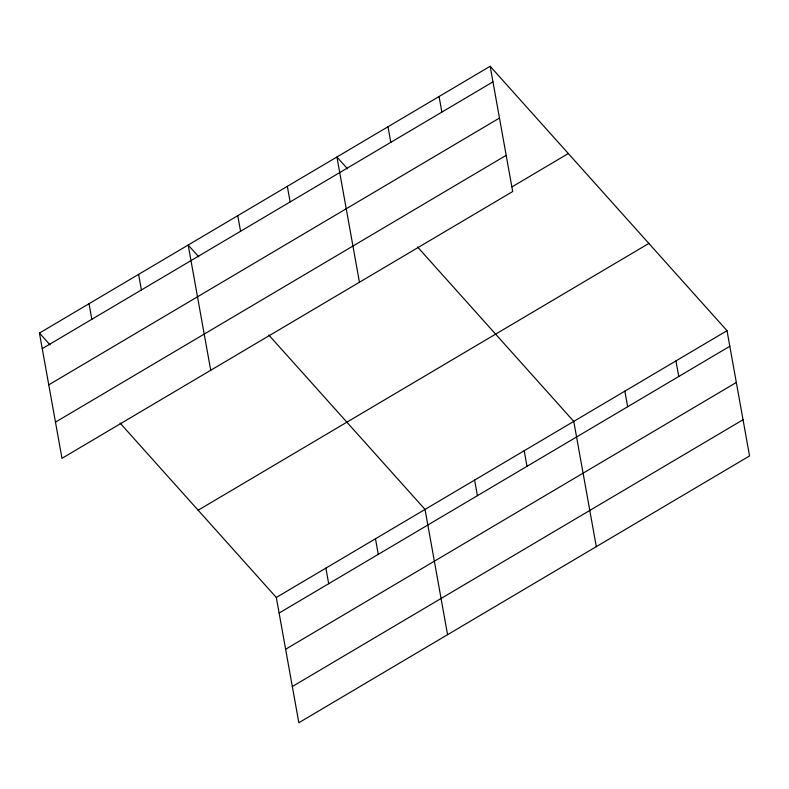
<?xml version="1.0" encoding="UTF-8"?>
<svg xmlns="http://www.w3.org/2000/svg" width="789" height="789" viewBox="0 0 789 789"><rect width="100%" height="100%" fill="white"/><g stroke="black" fill="none" stroke-linecap="round" stroke-linejoin="round"><path stroke-width="1.18" d="M490.156 66.276L512.692 191.53L61.986 458.32L39.45 333.066L490.156 66.276L727.014 330.68L749.55 455.934L298.844 722.724L276.308 597.47L120.076 423.072M42.251 348.649L492.967 81.869M48.77 384.845L499.476 118.054M55.477 422.125L506.183 155.334M512.031 186.855L568.317 153.53M198.147 510.217L648.854 243.436M276.308 597.47L727.014 330.68M279.109 613.053L729.815 346.272M285.618 649.248L736.334 382.458M292.334 686.529L743.041 419.738M347.505 168.807L336.923 156.991L359.449 282.235M417.549 246.996L573.771 421.395L596.306 546.639M198.769 256.849L188.186 245.034L210.722 370.278M268.812 335.039L425.044 509.438L447.58 634.681M39.45 333.066L50.032 344.882M675.936 360.918L678.737 376.501M624.858 391.157L627.659 406.739M524.192 450.736L527.003 466.329M439.078 96.514L441.879 112.097M474.613 480.087L477.424 495.67M388.001 126.753L390.802 142.336M375.465 538.779L378.266 554.361M287.344 186.332L290.145 201.915M325.887 568.129L328.688 583.712M237.765 215.683L240.566 231.266M138.608 274.375L141.409 289.957M89.029 303.726L91.83 319.308"/></g></svg>
